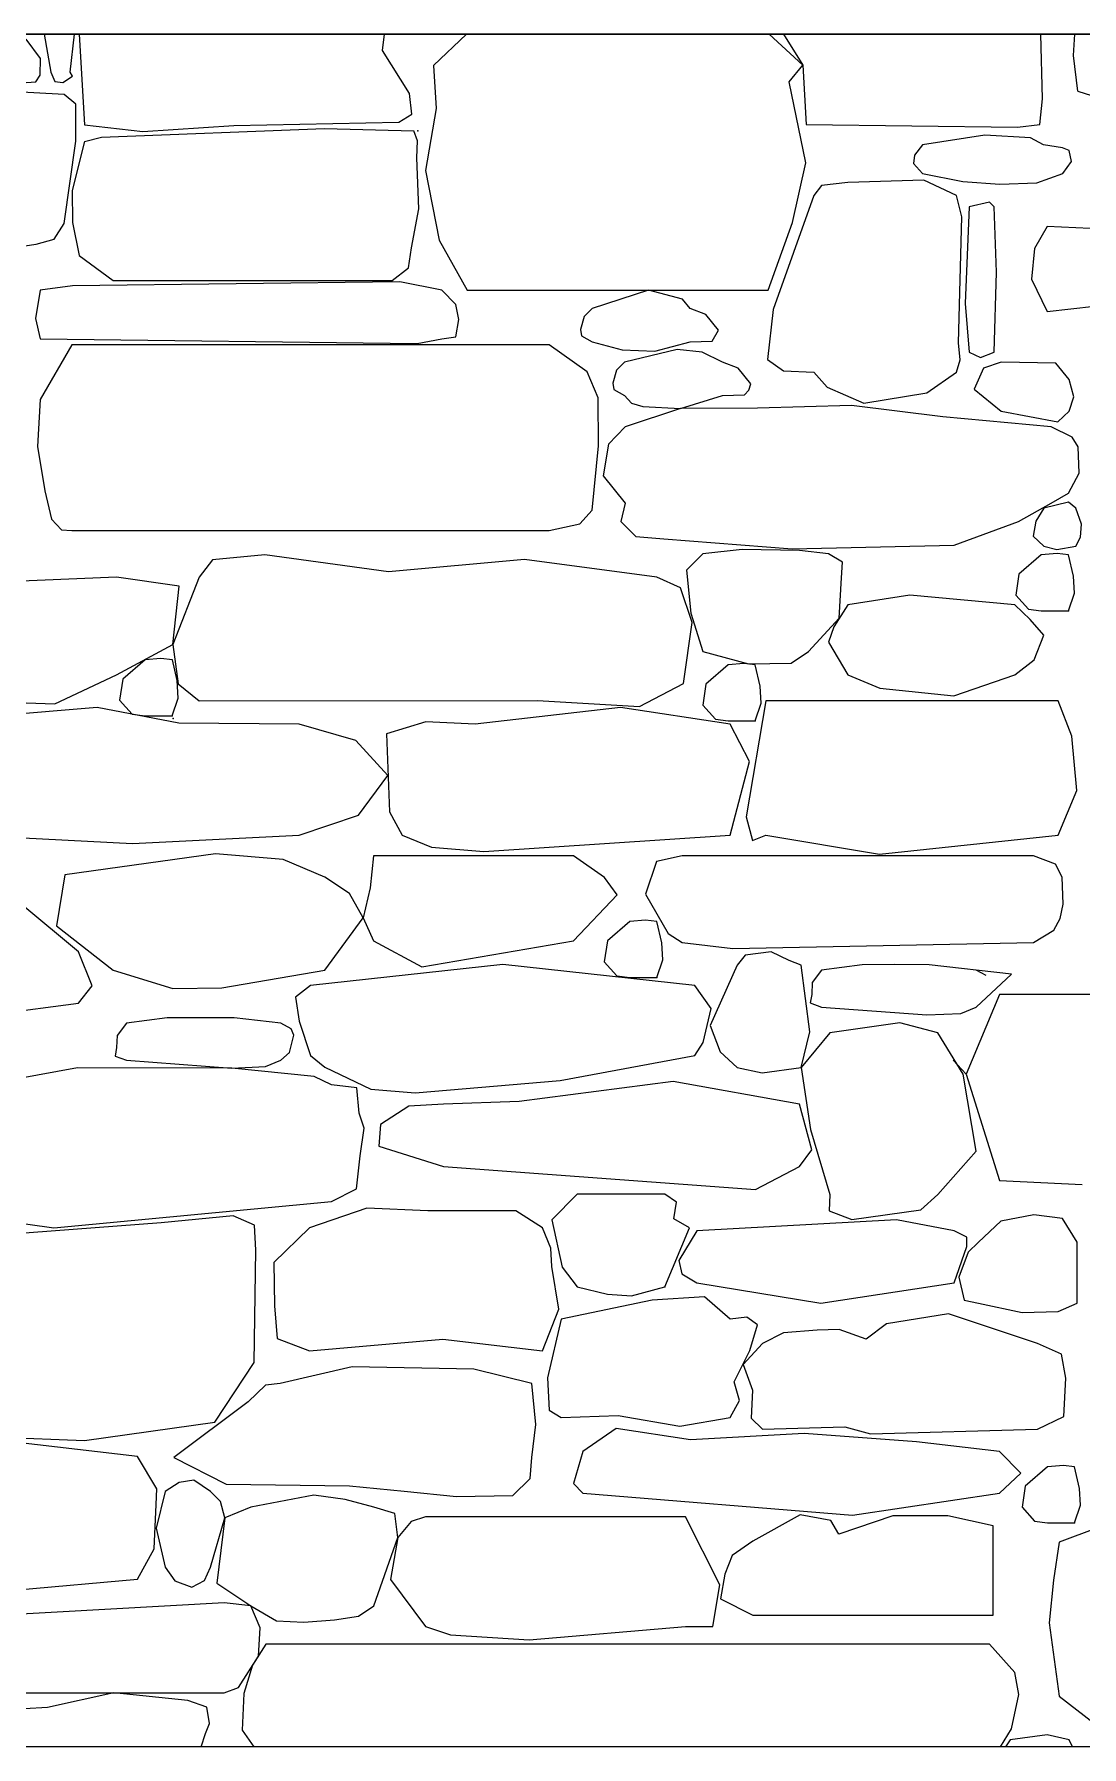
# Model space of a CAD drawing. Header units: millimetres. Extents: x 2399 to 111977, y 1313 to 59551.
# Drawn here: x 43699 to 44922, y 29171 to 31170 of the extents above; entities that cross this region are included whole.
import ezdxf

# ---------------------------------------------------------------- set-up
doc = ezdxf.new("R2010")
doc.units = ezdxf.units.MM
doc.layers.add('hatch1', color=7, linetype='Continuous', lineweight=20, true_color=0x6a6a6a)
doc.layers.add('main line', color=7, linetype='Continuous', lineweight=13)

# ---------------------------------------------------------------- blocks, each defined once
blk = doc.blocks.new('*X7')
at = {"layer": 'hatch1', "color": 251, "linetype": 'Continuous', "lineweight": 20, "true_color": 0x6a6a6a}
for p, q in [((39579.2, 7756.7), (39562.7, 7779.4)), ((39583.6, 7785.2), (39591.5, 7741.1)), ((39613.9, 7741.1), (39619, 7785.2)), ((39624.6, 7785.2), (39630.8, 7679.6)), ((39978.5, 7766.2), (39980.7, 7785.2)), ((40076.3, 7785.2), (40037.8, 7748.6)), ((40469, 7749.2), (40429.7, 7785.2)), ((40446.3, 7785.2), (40469, 7749.2)), ((40748.8, 7709.7), (40746.9, 7785.2)), ((40784.8, 7760.3), (40786.5, 7785.2)), ((39578.9, 7737.3), (39579.2, 7756.7)), ((40009.8, 7716.2), (39978.5, 7766.2)), ((40789.9, 7718.7), (40784.8, 7760.3)), ((39573.8, 7729.5), (39578.9, 7737.3)), ((39591.5, 7741.1), (39596, 7730.2)), ((39616.5, 7736.4), (39613.9, 7741.1)), ((40037.8, 7748.6), (40041, 7698.4)), ((40453.1, 7729.6), (40469, 7749.2)), ((40469, 7749.2), (40472.8, 7680)), ((39490, 7723.8), (39573.8, 7729.5)), ((39606.8, 7714.9), (39494.8, 7721)), ((39596, 7730.2), (39605.3, 7728.9)), ((39605.3, 7728.9), (39616.5, 7736.4)), ((40472.6, 7635.2), (40453.1, 7729.6)), ((40789.9, 7718.7), (40842.1, 7702.1)), ((39620.4, 7703.7), (39606.8, 7714.9)), ((39620.4, 7690.2), (39620.4, 7703.7)), ((40012.6, 7691.8), (40009.8, 7716.2)), ((40041, 7698.4), (40028.8, 7626.1)), ((40745.6, 7680), (40748.8, 7709.7)), ((39620.6, 7660.2), (39620.4, 7690.2)), ((39630.8, 7679.6), (39698.6, 7671.6)), ((39698.6, 7671.6), (39805.1, 7678.8)), ((39805.1, 7678.8), (39997.5, 7682.4)), ((39997.5, 7682.4), (40012.6, 7691.8)), ((40472.8, 7680), (40719.4, 7676.8)), ((40719.4, 7676.8), (40745.6, 7680)), ((39606.8, 7564.4), (39620.6, 7660.2)), ((39630.8, 7660.1), (39616.2, 7602.8)), ((39630.8, 7660.1), (39650.4, 7665.1)), ((39650.4, 7665.1), (39910.7, 7675.2)), ((39910.7, 7675.2), (40014.9, 7672.4)), ((40019.1, 7660.9), (40014.9, 7672.4)), ((40018.5, 7641), (40019.1, 7660.9)), ((40681.3, 7667.4), (40608.8, 7656.2)), ((40734.8, 7664.4), (40681.3, 7667.4)), ((40749.9, 7656.2), (40734.8, 7664.4)), ((40020.9, 7581.3), (40018.5, 7641)), ((40599.4, 7644), (40598.2, 7634.3)), ((40608.8, 7656.2), (40599.4, 7644)), ((40772.2, 7652.6), (40749.9, 7656.2)), ((40779.9, 7649.3), (40772.2, 7652.6)), ((40772.5, 7622.5), (40782.5, 7636.6)), ((40782.5, 7636.6), (40779.9, 7649.3)), ((40028.8, 7626.1), (40044.5, 7544.8)), ((40457.1, 7565.5), (40472.6, 7635.2)), ((40598.2, 7634.3), (40608.8, 7622.5)), ((40608.8, 7622.5), (40655.8, 7613.2)), ((40742.2, 7611.9), (40772.5, 7622.5)), ((39616.2, 7602.8), (39616.5, 7565.3)), ((40482, 7596.8), (40434.5, 7464)), ((40490.9, 7608.6), (40482, 7596.8)), ((40521.5, 7612.2), (40490.9, 7608.6)), ((40610.1, 7614.8), (40521.5, 7612.2)), ((40648.4, 7596.8), (40610.1, 7614.8)), ((40654.4, 7572), (40648.4, 7596.8)), ((40655.8, 7613.2), (40698.8, 7610.1)), ((40698.8, 7610.1), (40742.2, 7611.9)), ((40012.2, 7535.7), (40020.9, 7581.3)), ((40663.1, 7583.9), (40658.4, 7470.8)), ((40686.7, 7589.2), (40663.1, 7583.9)), ((40692.3, 7583.9), (40686.7, 7589.2)), ((40695.1, 7507.5), (40692.3, 7583.9)), ((39595.2, 7546), (39606.8, 7564.4)), ((39616.5, 7565.3), (39624.6, 7527)), ((40428.6, 7486.5), (40457.1, 7565.5)), ((40650.6, 7424.9), (40654.4, 7572)), ((40754, 7560.8), (40739.3, 7535.2)), ((40930.5, 7552.1), (40754, 7560.8)), ((39501.9, 7529.4), (39574.3, 7540.1)), ((39574.3, 7540.1), (39595.2, 7546)), ((40044.5, 7544.8), (40077.4, 7486.5)), ((39624.6, 7527), (39664.2, 7497.8)), ((40008.8, 7512.5), (40012.2, 7535.7)), ((40739.3, 7535.2), (40736, 7499.2)), ((39664.2, 7497.8), (39989.6, 7497.8)), ((39989.6, 7497.8), (40008.8, 7512.5)), ((40692.3, 7414.1), (40695.1, 7507.5)), ((40736, 7499.2), (40754, 7461.4)), ((39579.1, 7486.5), (39573.4, 7453.5)), ((39616.7, 7491.6), (39579.1, 7486.5)), ((39998.6, 7496), (39616.7, 7491.6)), ((40047.7, 7486.5), (39998.6, 7496)), ((40064.2, 7469.5), (40047.7, 7486.5)), ((40077.4, 7486.5), (40428.6, 7486.5)), ((40288.8, 7486.4), (40223.3, 7465.1)), ((40328.5, 7476), (40288.8, 7486.4)), ((40067.4, 7452.1), (40064.2, 7469.5)), ((40223.3, 7465.1), (40213.8, 7455.8)), ((40337.5, 7465.1), (40328.5, 7476)), ((40355.9, 7458.1), (40337.5, 7465.1)), ((40370.6, 7439.9), (40355.9, 7458.1)), ((40434.5, 7464), (40427.9, 7405.6)), ((40658.4, 7470.8), (40663.1, 7414.1)), ((40754, 7461.4), (40837.1, 7470.7)), ((39573.4, 7453.5), (39579.1, 7429.6)), ((40064.2, 7431.8), (40067.4, 7452.1)), ((40213.8, 7455.8), (40209.7, 7440.5)), ((40209.7, 7440.5), (40210.7, 7433.1)), ((40363.2, 7427), (40370.6, 7439.9)), ((39616, 7422.5), (39578.9, 7358.9)), ((39579.1, 7429.6), (40019, 7424.3)), ((40173.1, 7422.5), (39616, 7422.5)), ((40019, 7424.3), (40047.7, 7429.6)), ((40047.7, 7429.6), (40064.2, 7431.8)), ((40217.2, 7391.1), (40173.1, 7422.5)), ((40210.7, 7433.1), (40223.3, 7426.1)), ((40223.3, 7426.1), (40258.1, 7416.7)), ((40322.2, 7417.2), (40260.9, 7402.3)), ((40296.1, 7415.2), (40337.5, 7426.1)), ((40351.4, 7414), (40322.2, 7417.2)), ((40337.5, 7426.1), (40363.2, 7427)), ((40652.6, 7405.2), (40650.6, 7424.9)), ((40260.9, 7402.3), (40251.4, 7393.1)), ((40258.1, 7416.7), (40296.1, 7415.2)), ((40375.1, 7402.3), (40351.4, 7414)), ((40393.6, 7395.3), (40375.1, 7402.3)), ((40427.9, 7405.6), (40446.4, 7392.1)), ((40648.4, 7390.8), (40652.6, 7405.2)), ((40663.1, 7414.1), (40676.4, 7408)), ((40676.4, 7408), (40692.3, 7414.1)), ((40700.5, 7402.3), (40680, 7395.2)), ((40764.4, 7401.3), (40700.5, 7402.3)), ((40779.7, 7382.3), (40764.4, 7401.3)), ((40230.3, 7360.7), (40217.2, 7391.1)), ((40251.4, 7393.1), (40247.4, 7377.8)), ((40247.4, 7377.8), (40248.4, 7370.4)), ((40408.3, 7377.2), (40393.6, 7395.3)), ((40406, 7369.5), (40408.3, 7377.2)), ((40446.4, 7392.1), (40482, 7390.8)), ((40482, 7390.8), (40497.3, 7373.1)), ((40613.6, 7366.6), (40648.4, 7390.8)), ((40680, 7395.2), (40669.1, 7370.7)), ((40785.2, 7362.1), (40779.7, 7382.3)), ((39578.9, 7358.9), (39575.9, 7304.1)), ((40230.5, 7304.9), (40230.3, 7360.7)), ((40248.4, 7370.4), (40260.9, 7363.4)), ((40260.9, 7363.4), (40269.1, 7354.6)), ((40326.2, 7348.4), (40375.1, 7363.4)), ((40375.1, 7363.4), (40400.8, 7364.3)), ((40400.8, 7364.3), (40406, 7369.5)), ((40497.3, 7373.1), (40540.3, 7354.4)), ((40540.3, 7354.4), (40613.6, 7366.6)), ((40669.1, 7370.7), (40700.5, 7345.3)), ((40779.7, 7345.3), (40785.2, 7362.1)), ((40326.2, 7348.4), (40261.6, 7326.8)), ((40269.1, 7354.6), (40282.2, 7350.6)), ((40282.2, 7350.6), (40326.2, 7348.4)), ((40416, 7348.6), (40326.2, 7348.4)), ((40525.8, 7351.8), (40416, 7348.6)), ((40632.5, 7338.7), (40525.8, 7351.8)), ((40758.6, 7326.8), (40632.5, 7338.7)), ((40700.5, 7345.3), (40766.7, 7332.8)), ((40766.7, 7332.8), (40779.7, 7345.3)), ((40261.6, 7326.8), (40242, 7306.5)), ((40783.1, 7314.8), (40758.6, 7326.8)), ((39575.9, 7304.1), (39584.3, 7252.2)), ((40223.1, 7229.6), (40230.5, 7304.9)), ((40242, 7306.5), (40235.8, 7269.7)), ((40790.2, 7303.5), (40783.1, 7314.8)), ((40791.6, 7272.7), (40790.2, 7303.5)), ((40235.8, 7269.7), (40261.6, 7237.7)), ((40778.9, 7249.5), (40791.6, 7272.7)), ((39584.3, 7252.2), (39592, 7219.2)), ((40261.6, 7237.7), (40256.5, 7216.5)), ((40720.5, 7216.5), (40758.6, 7237.7)), ((40779.2, 7239.1), (40750.3, 7231.8)), ((40758.6, 7237.7), (40778.9, 7249.5)), ((40787.4, 7231.8), (40779.2, 7239.1)), ((39592, 7219.2), (39603.8, 7206.5)), ((40208.6, 7213.7), (40223.1, 7229.6)), ((40740.7, 7216.9), (40737.9, 7199.4)), ((40750.3, 7231.8), (40740.7, 7216.9)), ((40794.1, 7213.2), (40787.4, 7231.8)), ((39603.8, 7206.5), (39616, 7206)), ((39616, 7206), (40173.1, 7206)), ((40173.1, 7206), (40208.6, 7213.7)), ((40256.5, 7216.5), (40274, 7198.8)), ((40274, 7198.8), (40306.9, 7196)), ((40645.4, 7188.9), (40720.5, 7216.5)), ((40737.9, 7199.4), (40750.3, 7187.5)), ((40787.4, 7187.5), (40793.1, 7198.2)), ((40793.1, 7198.2), (40794.1, 7213.2)), ((39841.1, 7177.3), (39779.9, 7171.5)), ((39985.5, 7157.8), (39841.1, 7177.3)), ((40306.9, 7196), (40456.7, 7184.3)), ((40352.1, 7178.8), (40333.2, 7159.4)), ((40398.2, 7183.7), (40352.1, 7178.8)), ((40465.2, 7182.6), (40398.2, 7183.7)), ((40456.7, 7184.3), (40645.4, 7188.9)), ((40498.8, 7178.8), (40465.2, 7182.6)), ((40515.1, 7169), (40498.8, 7178.8)), ((40747.2, 7177.5), (40721.2, 7154.9)), ((40765.7, 7179.1), (40747.2, 7177.5)), ((40750.3, 7187.5), (40765.5, 7183.7)), ((40765.5, 7183.7), (40787.4, 7187.5)), ((40778.9, 7177.5), (40765.7, 7179.1)), ((40784.7, 7152.4), (40778.9, 7177.5)), ((39779.9, 7171.5), (39764.5, 7151.4)), ((40144.1, 7171.9), (39985.5, 7157.8)), ((40298.7, 7151.4), (40144.1, 7171.9)), ((40333.2, 7159.4), (40338.2, 7109.2)), ((40514, 7150.5), (40515.1, 7169)), ((39668.2, 7151.4), (39481.7, 7143.5)), ((39741.1, 7140.9), (39668.2, 7151.4)), ((39764.5, 7151.4), (39733.7, 7072.6)), ((39733.7, 7072.6), (39741.1, 7140.9)), ((40326.4, 7139.1), (40298.7, 7151.4)), ((40339.8, 7098.5), (40326.4, 7139.1)), ((40511.2, 7103.4), (40514, 7150.5)), ((40721.2, 7154.9), (40717.5, 7130.4)), ((40785.9, 7132.8), (40784.7, 7152.4)), ((40521.5, 7119.1), (40505.3, 7093.6)), ((40594, 7130.3), (40521.5, 7119.1)), ((40716.4, 7119.1), (40594, 7130.3)), ((40734.2, 7102), (40716.4, 7119.1)), ((40717.5, 7130.4), (40732.2, 7114.1)), ((40778.9, 7112.2), (40785.9, 7132.8)), ((40329.9, 7027.1), (40339.8, 7098.5)), ((40338.2, 7109.2), (40352.1, 7064.6)), ((40475.6, 7064.6), (40511.2, 7103.4)), ((40732.2, 7114.1), (40747.2, 7112.2)), ((40750.3, 7083.6), (40734.2, 7102)), ((40747.2, 7112.2), (40778.9, 7112.2)), ((40505.3, 7093.6), (40498.8, 7075.6)), ((40738.8, 7055), (40750.3, 7083.6)), ((39668.2, 7037.2), (39733.7, 7072.6)), ((39733.7, 7072.6), (39739.8, 7026.7)), ((40352.1, 7064.6), (40405.6, 7050.3)), ((40455.5, 7050.9), (40475.6, 7064.6)), ((40498.8, 7075.6), (40521.5, 7037.2)), ((39595.9, 7003.6), (39668.2, 7037.2)), ((39701.4, 7055), (39675.4, 7032.4)), ((39719.9, 7056.6), (39701.4, 7055)), ((39733.3, 7055), (39719.9, 7056.6)), ((39738.8, 7030.8), (39733.3, 7055)), ((40381.9, 7049.1), (40355.8, 7026.5)), ((40400.3, 7050.7), (40381.9, 7049.1)), ((40413.5, 7049.1), (40400.3, 7050.7)), ((40405.6, 7050.3), (40455.5, 7050.9)), ((40419.3, 7024), (40413.5, 7049.1)), ((40521.5, 7037.2), (40558.8, 7021.7)), ((40645.2, 7012.9), (40716.4, 7037.2)), ((40716.4, 7037.2), (40738.8, 7055)), ((39675.4, 7032.4), (39671.7, 7007.8)), ((39740.1, 7010.3), (39738.8, 7030.8)), ((39739.8, 7026.7), (39764.5, 7006.9)), ((40278.3, 7000.3), (40329.9, 7027.1)), ((40355.8, 7026.5), (40352.1, 7001.9)), ((40420.5, 7004.4), (40419.3, 7024)), ((40558.8, 7021.7), (40645.2, 7012.9)), ((39282.3, 7013.5), (39595.9, 7003.6)), ((39645.4, 6999.2), (39408.1, 6979.8)), ((39740.9, 6980.8), (39645.4, 6999.2)), ((39671.7, 7007.8), (39686.4, 6991.6)), ((39733.1, 6989.6), (39740.1, 7010.3)), ((39764.5, 7006.9), (40159.4, 7007.5)), ((40256.1, 6999.2), (40086.7, 6979.8)), ((40159.4, 7007.5), (40278.3, 7000.3)), ((40384.3, 6979.8), (40256.1, 6999.2)), ((40352.1, 7001.9), (40366.9, 6985.7)), ((40425.9, 7006.9), (40402.9, 6871.5)), ((40413.5, 6983.7), (40420.5, 7004.4)), ((40767, 7006.9), (40425.9, 7006.9)), ((40782.8, 6965.9), (40767, 7006.9)), ((39686.4, 6991.6), (39701.4, 6989.6)), ((39701.4, 6989.6), (39733.1, 6989.6)), ((39881.1, 6979.8), (39740.9, 6980.8)), ((39947.3, 6960.6), (39881.1, 6979.8)), ((40029.1, 6982.4), (39983.2, 6968.6)), ((40086.7, 6979.8), (40029.1, 6982.4)), ((40366.9, 6985.7), (40381.9, 6983.7)), ((40381.9, 6983.7), (40413.5, 6983.7)), ((40406.7, 6936.1), (40384.3, 6979.8)), ((39984.8, 6919.7), (39947.3, 6960.6)), ((39983.2, 6968.6), (39986.7, 6877.6)), ((40788.9, 6902.5), (40782.8, 6965.9)), ((39950.4, 6873.4), (39984.8, 6919.7)), ((40384.3, 6850.4), (40406.7, 6936.1)), ((40767, 6850.4), (40788.9, 6902.5)), ((39986.7, 6877.6), (40001.2, 6850.4)), ((39881.1, 6850.4), (39950.4, 6873.4)), ((40402.9, 6871.5), (40410.1, 6844)), ((39492.5, 6850.4), (39686.6, 6840.6)), ((39686.6, 6840.6), (39881.1, 6850.4)), ((40001.2, 6850.4), (40035.6, 6836.4)), ((40096.7, 6831), (40384.3, 6850.4)), ((40410.1, 6844), (40425.9, 6850.4)), ((40425.9, 6850.4), (40558.4, 6828)), ((40558.4, 6828), (40767, 6850.4)), ((39783.7, 6828.3), (39607.8, 6804)), ((39862.5, 6821.8), (39783.7, 6828.3)), ((39911.2, 6801.3), (39862.5, 6821.8)), ((39967.8, 6826), (39964.1, 6788.6)), ((40201.4, 6826), (39967.8, 6826)), ((40035.6, 6836.4), (40096.7, 6831)), ((40237.4, 6800.8), (40201.4, 6826)), ((40298.3, 6819.3), (40285.5, 6781.4)), ((40328.2, 6826), (40298.3, 6819.3)), ((40738.1, 6826), (40328.2, 6826)), ((40764, 6816.3), (40738.1, 6826)), ((39607.8, 6804), (39598, 6744.3)), ((39940, 6782.1), (39911.2, 6801.3)), ((40252.3, 6780.6), (40237.4, 6800.8)), ((40771.6, 6801.3), (40764, 6816.3)), ((40772.8, 6769.5), (40771.6, 6801.3)), ((39955.7, 6753.8), (39940, 6782.1)), ((39964.1, 6788.6), (39955.7, 6753.8)), ((40201.4, 6726.9), (40252.3, 6780.6)), ((40285.5, 6781.4), (40312, 6735.5)), ((39623.6, 6713.9), (39558.6, 6768)), ((40769.4, 6753), (40772.8, 6769.5)), ((39598, 6744.3), (39664.2, 6692.7)), ((39911.2, 6692.7), (39955.7, 6753.8)), ((39955.7, 6753.8), (39967.8, 6726.9)), ((40267, 6749.5), (40241, 6726.9)), ((40285.4, 6751.1), (40267, 6749.5)), ((40298.7, 6749.5), (40285.4, 6751.1)), ((40304.5, 6724.4), (40298.7, 6749.5)), ((40738.1, 6725), (40761.8, 6739.2)), ((40761.8, 6739.2), (40769.4, 6753)), ((39967.8, 6726.9), (40024.5, 6696.5)), ((40024.5, 6696.5), (40201.4, 6726.9)), ((40241, 6726.9), (40237.3, 6702.3)), ((40305.7, 6704.8), (40304.5, 6724.4)), ((40312, 6735.5), (40328.2, 6725)), ((40328.2, 6725), (40387.3, 6717.8)), ((40387.3, 6717.8), (40738.1, 6725)), ((39639.6, 6674.3), (39623.6, 6713.9)), ((40118.9, 6699.2), (39894.6, 6674.8)), ((40342.8, 6674.8), (40118.9, 6699.2)), ((40237.3, 6702.3), (40252, 6686.1)), ((40298.7, 6684.1), (40305.7, 6704.8)), ((40392.3, 6698.6), (40360.8, 6628)), ((40401.8, 6710.3), (40392.3, 6698.6)), ((40432, 6713.9), (40401.8, 6710.3)), ((40453.2, 6703.8), (40432, 6713.9)), ((40466.9, 6698.6), (40453.2, 6703.8)), ((40477.1, 6620.7), (40466.9, 6698.6)), ((40538.2, 6699), (40490.9, 6692.7)), ((40575.7, 6699.2), (40538.2, 6699)), ((40616.6, 6698.9), (40575.7, 6699.2)), ((40712.4, 6688.1), (40616.6, 6698.9)), ((39664.2, 6692.7), (39733.7, 6671.3)), ((39791, 6672), (39911.2, 6692.7)), ((40252, 6686.1), (40267, 6684.1)), ((40267, 6684.1), (40298.7, 6684.1)), ((40479.8, 6678.2), (40479.4, 6664.3)), ((40490.9, 6692.7), (40479.8, 6678.2)), ((40682.9, 6686.3), (40671.2, 6692.7)), ((40671.2, 6649.5), (40712.4, 6688.1)), ((39623.6, 6654), (39639.6, 6674.3)), ((39733.7, 6671.3), (39791, 6672)), ((39894.6, 6674.8), (39877, 6661.2)), ((39877, 6661.2), (39881.1, 6633.2)), ((40362.1, 6648), (40342.8, 6674.8)), ((40479.4, 6664.3), (40477.6, 6654.4)), ((40698.5, 6664.3), (40659.4, 6571.3)), ((40830.3, 6664.3), (40698.5, 6664.3)), ((39459.2, 6632.7), (39623.6, 6654)), ((39764.5, 6637.1), (39727, 6636.9)), ((39805.3, 6636.8), (39764.5, 6637.1)), ((40352.8, 6608), (40362.1, 6648)), ((40477.6, 6654.4), (40490.9, 6649.5)), ((40490.9, 6649.5), (40613.8, 6640.5)), ((40613.8, 6640.5), (40653.3, 6642.1)), ((40653.3, 6642.1), (40671.2, 6649.5)), ((39679.7, 6630.7), (39668.6, 6616.2)), ((39727, 6636.9), (39679.7, 6630.7)), ((39859.9, 6630.7), (39805.3, 6636.8)), ((39871.7, 6624.2), (39859.9, 6630.7)), ((39875.1, 6616.6), (39871.7, 6624.2)), ((39881.1, 6633.2), (39894.6, 6593)), ((40360.8, 6628), (40372.5, 6597.4)), ((40466.9, 6579.1), (40477.1, 6620.7)), ((40500.5, 6619.4), (40466.9, 6579.1)), ((40582, 6631.3), (40500.5, 6619.4)), ((40626.6, 6619.4), (40582, 6631.3)), ((40655.9, 6571.2), (40626.6, 6619.4)), ((39668.2, 6602.2), (39666.4, 6592.4)), ((39668.6, 6616.2), (39668.2, 6602.2)), ((39869.8, 6596.7), (39875.1, 6616.6)), ((40342.8, 6593), (40352.8, 6608)), ((40372.5, 6597.4), (40392.3, 6579.1)), ((39622.3, 6578.7), (39515, 6558.7)), ((39802.6, 6578.4), (39622.3, 6578.7)), ((39666.4, 6592.4), (39679.7, 6587.5)), ((39679.7, 6587.5), (39802.6, 6578.4)), ((39802.6, 6578.4), (39842, 6580)), ((39898.5, 6568.6), (39802.6, 6578.4)), ((39842, 6580), (39859.9, 6587.5)), ((39859.9, 6587.5), (39869.8, 6596.7)), ((39894.6, 6593), (39911.2, 6579.2)), ((39911.2, 6579.2), (39964.7, 6553.8)), ((40185.9, 6563.9), (40342.8, 6593)), ((40392.3, 6579.1), (40421.6, 6572.7)), ((40421.6, 6572.7), (40466.9, 6579.1)), ((40466.9, 6579.1), (40478, 6506.6)), ((40644.6, 6587.6), (40659.4, 6571.3)), ((39919, 6558.7), (39898.5, 6568.6)), ((39948.3, 6555.1), (39919, 6558.7)), ((40016.4, 6549.6), (40185.9, 6563.9)), ((40317.7, 6562.6), (40137.8, 6539.5)), ((40464.9, 6536.2), (40317.7, 6562.6)), ((40671.2, 6481.2), (40655.9, 6571.2)), ((40659.4, 6571.3), (40698.5, 6447.1)), ((39951.2, 6525.5), (39948.3, 6555.1)), ((39964.7, 6553.8), (40016.4, 6549.6)), ((40137.8, 6539.5), (40049.7, 6536.2)), ((39957.2, 6508.3), (39951.2, 6525.5)), ((40009.3, 6533.8), (39976.1, 6512.5)), ((40049.7, 6536.2), (40009.3, 6533.8)), ((40479.4, 6482.9), (40464.9, 6536.2)), ((39952.4, 6475.7), (39957.2, 6508.3)), ((39976.1, 6512.5), (39974.1, 6487.2)), ((40478, 6506.6), (40500.5, 6430.6)), ((39974.1, 6487.2), (40049.7, 6463.6)), ((40464.9, 6463.6), (40479.4, 6482.9)), ((40626.6, 6430.6), (40671.2, 6481.2)), ((39948.1, 6437.2), (39952.4, 6475.7)), ((40049.7, 6463.6), (40413.8, 6436.5)), ((40413.8, 6436.5), (40464.9, 6463.6)), ((39919, 6422.7), (39948.1, 6437.2)), ((40698.5, 6447.1), (40794.8, 6442.4)), ((39595, 6392), (39919, 6422.7)), ((40205.5, 6431.3), (40176.2, 6401.3)), ((40307.8, 6431.3), (40205.5, 6431.3)), ((40321.7, 6421.6), (40307.8, 6431.3)), ((40318.5, 6402.4), (40321.7, 6421.6)), ((40500.5, 6430.6), (40499.9, 6411.8)), ((40606.8, 6412.7), (40626.6, 6430.6)), ((39531.2, 6400.6), (39595, 6392)), ((39720.2, 6397.5), (39540.3, 6384)), ((39804.3, 6405.8), (39720.2, 6397.5)), ((39828.9, 6394.9), (39804.3, 6405.8)), ((39960, 6414.6), (39893.2, 6391.7)), ((40031.4, 6411.5), (39960, 6414.6)), ((40134.2, 6411.5), (40031.4, 6411.5)), ((40165.2, 6391.7), (40134.2, 6411.5)), ((40176.2, 6401.3), (40188, 6345.8)), ((40336.6, 6391.8), (40318.5, 6402.4)), ((40578.4, 6401), (40345.4, 6388.4)), ((40499.9, 6411.8), (40526.3, 6401.6)), ((40526.3, 6401.6), (40606.8, 6412.7)), ((40645.7, 6388.4), (40578.4, 6401)), ((40700.1, 6399.8), (40674.1, 6375.2)), ((40738.7, 6407.1), (40700.1, 6399.8)), ((40771.9, 6402.7), (40738.7, 6407.1)), ((40789, 6375.2), (40771.9, 6402.7)), ((39830.5, 6365.9), (39828.9, 6394.9)), ((39893.2, 6391.7), (39851.5, 6351.5)), ((40174.7, 6368.2), (40165.2, 6391.7)), ((40307.8, 6323), (40336.6, 6391.8)), ((40345.4, 6388.4), (40324.2, 6353.8)), ((40660.3, 6381), (40645.7, 6388.4)), ((40660.3, 6370.1), (40660.3, 6381)), ((39828.7, 6234.7), (39830.5, 6365.9)), ((40176.2, 6346.6), (40174.7, 6368.2)), ((40645.7, 6327.6), (40660.3, 6370.1)), ((40662, 6363.6), (40650.9, 6334.3)), ((40674.1, 6375.2), (40662, 6363.6)), ((40789, 6303.9), (40789, 6375.2)), ((39851.5, 6351.5), (39852.5, 6300.8)), ((40184.3, 6297), (40176.2, 6346.6)), ((40188, 6345.8), (40205.5, 6323)), ((40324.2, 6353.8), (40327.7, 6338)), ((40327.7, 6338), (40345.4, 6327.6)), ((40205.5, 6323), (40241.2, 6314.3)), ((40269, 6312.5), (40307.8, 6323)), ((40345.4, 6327.6), (40489.8, 6303.8)), ((40489.8, 6303.8), (40645.7, 6327.6)), ((40650.9, 6334.3), (40657.3, 6307.5)), ((39852.5, 6300.8), (39855.7, 6262.5)), ((40293.1, 6307.5), (40187, 6285.4)), ((40241.2, 6314.3), (40269, 6312.5)), ((40354.4, 6311.1), (40293.1, 6307.5)), ((40384.3, 6285.4), (40354.4, 6311.1)), ((40657.3, 6307.5), (40674.1, 6303.9)), ((40674.1, 6303.9), (40725, 6293.1)), ((40767, 6294.2), (40789, 6303.9)), ((40165.2, 6248.4), (40184.3, 6297)), ((40187, 6285.4), (40171.1, 6216.9)), ((40403.8, 6287.4), (40384.3, 6285.4)), ((40416.1, 6278.5), (40403.8, 6287.4)), ((40407, 6248.7), (40416.1, 6278.5)), ((40566.7, 6279.9), (40542.7, 6261.9)), ((40639, 6291.4), (40566.7, 6279.9)), ((40742.8, 6257), (40639, 6291.4)), ((40725, 6293.1), (40767, 6294.2)), ((39855.7, 6262.5), (39893.2, 6248.4)), ((39893.2, 6248.4), (40048.8, 6261.7)), ((40048.8, 6261.7), (40165.2, 6248.4)), ((40446.5, 6269.2), (40422, 6257)), ((40485.8, 6272.2), (40446.5, 6269.2)), ((40511.4, 6273.1), (40485.8, 6272.2)), ((40542.7, 6261.9), (40511.4, 6273.1)), ((40388.9, 6212.1), (40407, 6248.7)), ((40422, 6257), (40399.5, 6232.4)), ((40770.8, 6244.4), (40742.8, 6257)), ((40776, 6216.4), (40770.8, 6244.4)), ((39782.9, 6165.1), (39828.7, 6234.7)), ((39942.9, 6229.5), (39859.1, 6210.2)), ((40084.9, 6227), (39942.9, 6229.5)), ((40152.7, 6210.2), (40084.9, 6227)), ((40399.5, 6232.4), (40410.1, 6202.3)), ((39841.9, 6208.3), (39821.8, 6188.6)), ((39859.1, 6210.2), (39841.9, 6208.3)), ((40157.3, 6162.3), (40152.7, 6210.2)), ((40171.1, 6216.9), (40172.8, 6178.9)), ((40395.1, 6190.1), (40388.9, 6212.1)), ((40410.1, 6202.3), (40408.7, 6169.7)), ((40773.7, 6171.7), (40776, 6216.4)), ((39821.8, 6188.6), (39734.8, 6123.7)), ((40172.8, 6178.9), (40187, 6170.5)), ((40384.3, 6170.5), (40395.1, 6190.1)), ((39630.5, 6143.4), (39782.9, 6165.1)), ((40152.7, 6123.7), (40157.3, 6162.3)), ((40187, 6170.5), (40253.5, 6172.9)), ((40251.1, 6157.6), (40212.1, 6130.9)), ((40338, 6144.5), (40251.1, 6157.6)), ((40253.5, 6172.9), (40325.6, 6160.2)), ((40325.6, 6160.2), (40384.3, 6170.5)), ((40408.7, 6169.7), (40422, 6156.7)), ((40422, 6156.7), (40518, 6159.7)), ((40518, 6159.7), (40547.9, 6151.5)), ((40742.8, 6156.7), (40773.7, 6171.7)), ((39692.6, 6125), (39515.1, 6145.6)), ((39531.7, 6147.3), (39630.5, 6143.4)), ((40470.4, 6151.8), (40338, 6144.5)), ((40601.6, 6141.9), (40470.4, 6151.8)), ((40547.9, 6151.5), (40742.8, 6156.7)), ((40698.5, 6130.9), (40601.6, 6141.9)), ((39715.2, 6087.2), (39692.6, 6125)), ((39734.8, 6123.7), (39795.8, 6092.7)), ((40150.8, 6099.3), (40152.7, 6123.7)), ((40212.1, 6130.9), (40201.4, 6093.3)), ((40723.3, 6105.6), (40698.5, 6130.9)), ((40130.4, 6079.2), (40150.8, 6099.3)), ((40698.5, 6082.1), (40723.3, 6105.6)), ((40754.5, 6112.8), (40728.5, 6090.2)), ((40773, 6114.4), (40754.5, 6112.8)), ((40786.2, 6112.8), (40773, 6114.4)), ((40792, 6087.7), (40786.2, 6112.8)), ((39714.3, 6068.7), (39715.2, 6087.2)), ((39724.9, 6084.1), (39714.3, 6041.1)), ((39741.1, 6094.7), (39724.9, 6084.1)), ((39758.1, 6097.1), (39741.1, 6094.7)), ((39777.7, 6084.1), (39758.1, 6097.1)), ((39789.4, 6072.3), (39777.7, 6084.1)), ((39795.8, 6092.7), (39939.8, 6090.7)), ((39898.4, 6079.9), (39824.6, 6065.6)), ((39934.9, 6074.6), (39898.4, 6079.9)), ((39939.8, 6090.7), (40003.6, 6084.4)), ((40003.6, 6084.4), (40064.9, 6078.1)), ((40064.9, 6078.1), (40130.4, 6079.2)), ((40201.4, 6093.3), (40212.1, 6082.1)), ((40212.1, 6082.1), (40526.9, 6056.3)), ((40526.9, 6056.3), (40698.5, 6082.1)), ((40728.5, 6090.2), (40724.8, 6065.6)), ((40793.2, 6068.1), (40792, 6087.7)), ((39711.9, 6017.2), (39714.3, 6068.7)), ((39794.6, 6053.2), (39789.4, 6072.3)), ((39824.6, 6065.6), (39794.6, 6053.2)), ((39968.5, 6065.6), (39934.9, 6074.6)), ((39992.9, 6058.2), (39968.5, 6065.6)), ((39996.5, 6030.3), (39992.9, 6058.2)), ((40724.8, 6065.6), (40739.5, 6049.4)), ((40786.2, 6047.4), (40793.2, 6068.1)), ((39714.3, 6041.1), (39724.9, 5995.6)), ((39777.7, 5995.6), (39794.6, 6053.2)), ((39794.6, 6053.2), (39785.2, 5977)), ((40012, 6049.1), (39996.5, 6030.3)), ((40028.6, 6054.4), (40012, 6049.1)), ((40332.2, 6054.4), (40028.6, 6054.4)), ((40372.3, 5975), (40332.2, 6054.4)), ((40465.7, 6056.9), (40410.7, 6026)), ((40501.7, 6050), (40465.7, 6056.9)), ((40510.9, 6034.3), (40501.7, 6050)), ((40573.9, 6055.8), (40510.9, 6034.3)), ((40638, 6055.5), (40573.9, 6055.8)), ((40691, 6044), (40638, 6055.5)), ((40691, 5939.5), (40691, 6044)), ((40739.5, 6049.4), (40754.5, 6047.4)), ((40754.5, 6047.4), (40786.2, 6047.4)), ((40813, 6041.8), (40768.1, 6024.7)), ((39968.5, 5950.7), (39996.5, 6030.3)), ((39996.5, 6030.3), (39987.6, 5981.3)), ((40410.7, 6026), (40386.4, 6009.4)), ((40768.1, 6024.7), (40761.6, 5980.4)), ((39692.6, 5981.8), (39711.9, 6017.2)), ((40386.4, 6009.4), (40378.1, 5987.6)), ((39553, 5969.1), (39692.6, 5981.8)), ((39724.9, 5995.6), (39736.2, 5979.8)), ((39736.2, 5979.8), (39755.9, 5972.2)), ((39755.9, 5972.2), (39770.6, 5980)), ((39770.6, 5980), (39777.7, 5995.6)), ((39987.6, 5981.3), (40028.6, 5926.3)), ((40378.1, 5987.6), (40372.9, 5958.7)), ((40761.6, 5980.4), (40756.6, 5930.6)), ((39785.2, 5977), (39824.6, 5950.7)), ((40364, 5926.4), (40372.3, 5975)), ((40372.9, 5958.7), (40410.7, 5939.5)), ((39793.6, 5954), (39284, 5925.6)), ((39824.6, 5950.7), (39793.6, 5954)), ((39835.8, 5925), (39824.6, 5950.7)), ((39824.6, 5950.7), (39854.9, 5933)), ((39922.4, 5934.1), (39950.5, 5938.4)), ((39950.5, 5938.4), (39968.5, 5950.7)), ((40410.7, 5939.5), (40691, 5939.5)), ((39833.8, 5892), (39835.8, 5925)), ((39854.9, 5933), (39886.8, 5931.6)), ((39886.8, 5931.6), (39922.4, 5934.1)), ((40028.6, 5926.3), (40057.7, 5916.9)), ((40149.6, 5910.9), (40332.2, 5926.3)), ((40332.2, 5926.3), (40364, 5926.4)), ((40756.6, 5930.6), (40768.1, 5845.1)), ((39842.4, 5905.9), (39826.6, 5881.4)), ((40686.7, 5905.9), (39842.4, 5905.9)), ((40057.7, 5916.9), (40149.6, 5910.9)), ((40716.4, 5872.9), (40686.7, 5905.9)), ((39810.2, 5855.3), (39833.8, 5892)), ((39826.6, 5881.4), (39816.7, 5848.4)), ((40721, 5847.1), (40716.4, 5872.9)), ((39284, 5849.1), (39793.6, 5849.1)), ((39665, 5848.9), (39587.6, 5831.8)), ((39751.3, 5840.2), (39665, 5848.9)), ((39773.5, 5832.4), (39751.3, 5840.2)), ((39793.6, 5849.1), (39810.2, 5855.3)), ((39816.7, 5848.4), (39814.7, 5805.5)), ((40712.4, 5806.8), (40721, 5847.1)), ((40768.1, 5845.1), (40809.4, 5813.2)), ((39587.6, 5831.8), (39560.5, 5830.5)), ((39776.7, 5813.4), (39773.5, 5832.4)), ((39766.8, 5786.1), (39771.9, 5801.4)), ((39771.9, 5801.4), (39776.7, 5813.4)), ((39814.7, 5805.5), (39828.1, 5786.1)), ((40699.5, 5786.1), (40712.4, 5806.8)), ((40754, 5800), (40710.8, 5794.3)), ((40779.7, 5794.3), (40754, 5800)), ((40710.8, 5794.3), (40705.3, 5786.1)), ((40783.5, 5786.1), (40779.7, 5794.3))]:
    blk.add_line(p, q, dxfattribs=at)
for p in [(40019.7, 7672.6), (40778.9, 7112.2), (39733.1, 6989.6), (39734, 6986.4), (40413.5, 6983.7), (40298.7, 6684.1), (40307.8, 6323), (40786.2, 6047.4)]:
    blk.add_point(p, dxfattribs=at)
blk = doc.blocks.new('Штриховка_4', base_point=(0, 2500))
at = {"layer": 'main line', "color": 7, "linetype": 'Continuous', "lineweight": 13}
for p, q in [((32955.1, 7785.2), (44567.3, 7785.2)), ((44567.3, 5786.1), (32955.1, 5786.1))]:
    blk.add_line(p, q, dxfattribs=at)
at = {"layer": 'hatch1', "color": 251, "linetype": 'Continuous', "lineweight": 20, "true_color": 0x6a6a6a}
blk.add_blockref('*X7', (0, 0), dxfattribs=at)

msp = doc.modelspace()

# ---------------------------------------------------------------- linework, layer by layer
at = {"layer": 'main line', "color": 7, "linetype": 'Continuous', "lineweight": 13}
for p, q in [((48200.1743, 31170.1973), (36854.7223, 31170.1973)), ((49845.2104, 29171.0932), (35985.6637, 29171.0932))]:
    msp.add_line(p, q, dxfattribs=at)

# ---------------------------------------------------------------- block references
at = {"layer": 'hatch1', "color": 251, "linetype": 'Continuous', "lineweight": 20, "true_color": 0x6a6a6a}
msp.add_blockref('Штриховка_4', (4127.3381, 25885.0247), dxfattribs=at)

doc.saveas('drawing.dxf')
